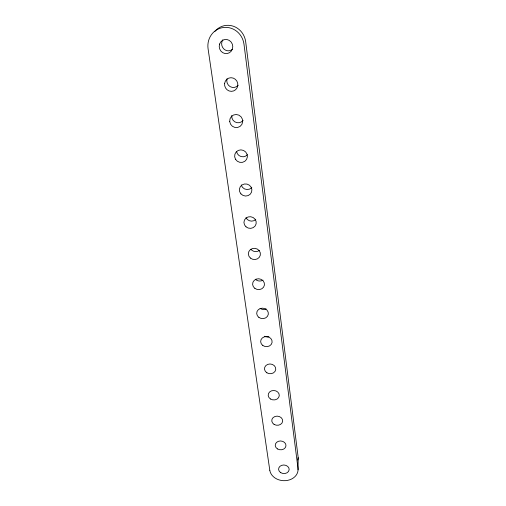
<?xml version="1.0" encoding="UTF-8"?>
<svg xmlns="http://www.w3.org/2000/svg" width="506" height="506" viewBox="0 0 506 506"><rect width="100%" height="100%" fill="white"/><g stroke="black" fill="none" stroke-linecap="round" stroke-linejoin="round"><path stroke-width="0.76" d="M298.066 469.789L298.135 457.569M297.825 460.036A13.871 11.309 3.7 0 0 298.059 456.501L245.682 41.758A18.526 17.565 77.4 0 0 233.146 26.154A18.526 17.565 77.4 0 0 214.734 31.581M268.882 336.768A5.604 4.959 5.5 0 1 264.474 336.237M266.156 308.932A5.699 5.13 6.3 0 1 260.09 308.375M262.956 280.147A5.8 5.313 7.4 0 1 255.359 279.23M259.306 250.483A5.901 5.496 9.2 0 1 250.818 249.205M255.777 219.484A6.009 5.692 12.2 0 1 246.017 217.713M251.811 187.555A6.123 5.901 18.1 0 1 241.229 184.956M247.434 154.716A6.255 6.104 31.6 0 1 236.568 151.667M243.139 120.32A6.433 6.281 55.3 0 1 231.754 115.501M238.174 85.236A6.66 6.426 70.7 0 1 227.074 78.715M232.406 49.348A6.913 6.559 77.4 0 1 223.722 48.873A6.913 6.559 77.4 0 1 222.868 39.791M269.793 470.251L208.08 48.816A19.07 18.09 76.4 0 1 223.431 27.488A19.07 18.09 76.4 0 1 244 44.3L297.996 468.341A14.2 11.48 3.7 0 1 285.454 480.662A14.2 11.48 3.7 0 1 269.793 470.251M280.805 472.712A5.3 4.288 3.7 0 0 289.147 469.802A5.3 4.288 3.7 0 0 281.665 465.337A5.3 4.288 3.7 0 0 280.805 472.712M277.497 448.936A5.383 4.427 3.9 0 0 285.96 445.912A5.383 4.427 3.9 0 0 278.351 441.314A5.383 4.427 3.9 0 0 277.497 448.936M274.075 424.382A5.471 4.573 4.2 0 0 282.664 421.245A5.471 4.573 4.2 0 0 274.922 416.508A5.471 4.573 4.2 0 0 274.075 424.382M270.539 399.019A5.56 4.725 4.5 0 0 279.268 395.755A5.56 4.725 4.5 0 0 271.387 390.879A5.56 4.725 4.5 0 0 270.539 399.019M266.89 372.802A5.655 4.889 4.9 0 0 275.751 369.405A5.655 4.889 4.9 0 0 267.731 364.383A5.655 4.889 4.9 0 0 266.89 372.802M262.823 345.497A5.749 5.06 5.5 0 0 272.076 342.473A5.749 5.06 5.5 0 0 264.277 336.851A5.749 5.06 5.5 0 0 262.823 345.497M258.908 317.433A5.851 5.237 6.3 0 0 268.313 314.283A5.851 5.237 6.3 0 0 260.369 308.483A5.851 5.237 6.3 0 0 258.908 317.433M254.86 288.376A5.952 5.427 7.4 0 0 264.417 285.087A5.952 5.427 7.4 0 0 256.321 279.097A5.952 5.427 7.4 0 0 254.86 288.376M250.369 258.041A6.059 5.623 9.1 0 0 260.312 255.188A6.059 5.623 9.1 0 0 252.481 248.535A6.059 5.623 9.1 0 0 250.369 258.041M246.011 226.821A6.173 5.825 11.9 0 0 256.125 223.842A6.173 5.825 11.9 0 0 248.136 216.954A6.173 5.825 11.9 0 0 246.011 226.821M240.932 193.887A6.293 6.047 17.4 0 0 251.583 192.046A6.293 6.047 17.4 0 0 244.392 184.007A6.293 6.047 17.4 0 0 240.932 193.887M235.518 159.276A6.433 6.262 29.4 0 0 246.586 159.377A6.433 6.262 29.4 0 0 240.919 149.871A6.433 6.262 29.4 0 0 235.518 159.276M229.718 121.56A6.61 6.451 52 0 0 240.008 126.456A6.61 6.451 52 0 0 238.87 115.14A6.61 6.451 52 0 0 229.718 121.56M224.626 83.382A6.85 6.61 68.9 0 0 233.639 90.935A6.85 6.61 68.9 0 0 235.328 79.297A6.85 6.61 68.9 0 0 224.626 83.382M219.591 44.066A7.116 6.755 76.4 0 0 227.289 53.535A7.116 6.755 76.4 0 0 231.109 42.011A7.116 6.755 76.4 0 0 219.591 44.066"/></g></svg>
